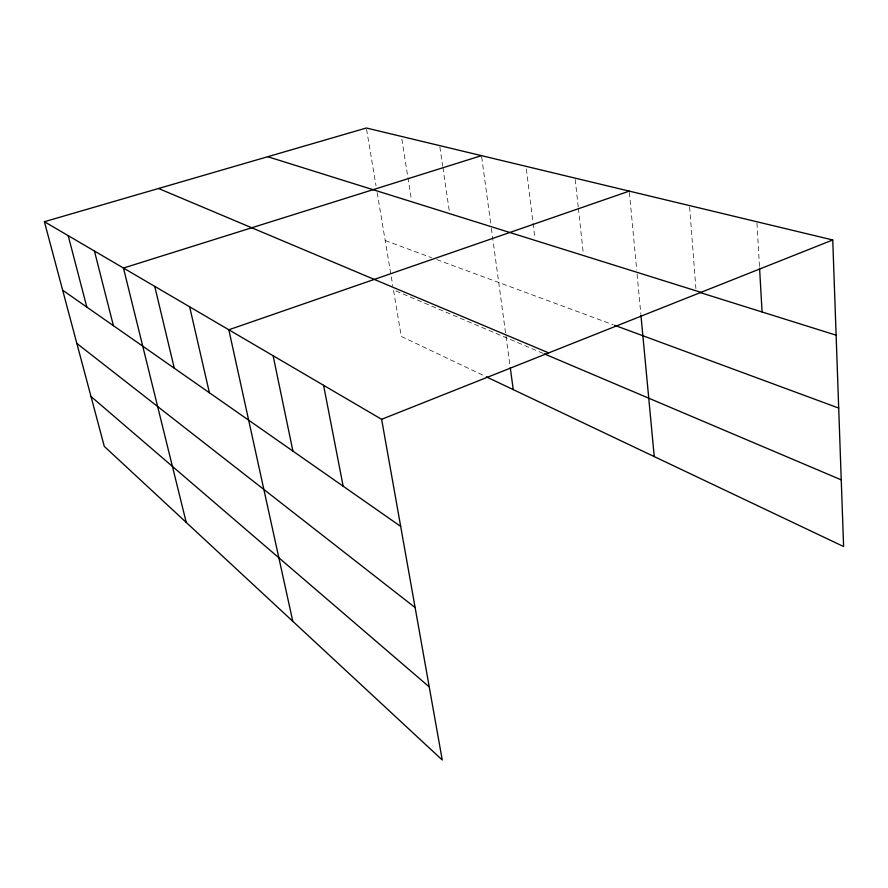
<?xml version="1.0" encoding="UTF-8"?>
<svg xmlns="http://www.w3.org/2000/svg" width="888" height="888" viewBox="0 0 888 888"><rect width="100%" height="100%" fill="white"/><g stroke="black" fill="none" stroke-linecap="round" stroke-linejoin="round"><path stroke-width="0.67" stroke-dasharray="4.44 3.33" d="M385.203 240.548L431.601 257.687M436.796 259.607L613.319 324.808M543.067 353.357L393.462 289.888L401.265 336.408L485.048 376.212M366.578 129.348L376.046 185.87M377.167 192.585L392.796 285.881M401.864 139.161L407.703 176.157M407.925 177.522L411.388 199.445M439.871 146.975L442.701 166.145M442.901 167.51L449.35 211.333M481.696 157.021L490.82 224.32M491.375 228.416L510.101 366.4M526.384 169.053L532.889 221.9M533.055 223.254L534.898 238.162M575.213 179.476L578.21 206.815M578.354 208.181L583.294 253.291M629.392 192.485L636.696 270.03M637.073 274.126L640.814 313.83M689.621 206.971L695.892 288.533M756.976 223.121L759.495 266.866"/><path stroke-width="1.33" d="M832.744 239.971L366.356 128.005L44.4 221.711L381.629 419.314L832.744 239.971L843.6 546.542L486.269 376.801M629.27 191.12L228.827 329.781L292.796 621.311M481.507 155.644L123.465 268.043L186.236 522.41M267.721 156.71L700.998 292.352M700.066 292.541L836.119 335.187M614.607 325.286L838.694 408.069M158.552 188.489L548.673 352.902M544.344 353.89L841.236 479.864M62.66 290.221L400.677 526.395M76.845 343.423L415.129 607.581M90.998 396.492L429.237 686.901M44.4 221.711L104.296 446.387L442.246 759.995L381.629 419.314M68.21 235.664L86.835 307.115M94.439 251.038L113.409 325.674M154.745 286.38L174.292 368.209M189.655 306.826L209.39 392.74M273.116 355.733L292.918 451.104M323.587 385.303L343.156 486.202M510.278 367.765L513.253 389.61M640.936 315.196L654.245 456.587M759.573 268.232L762.082 311.977"/></g></svg>
